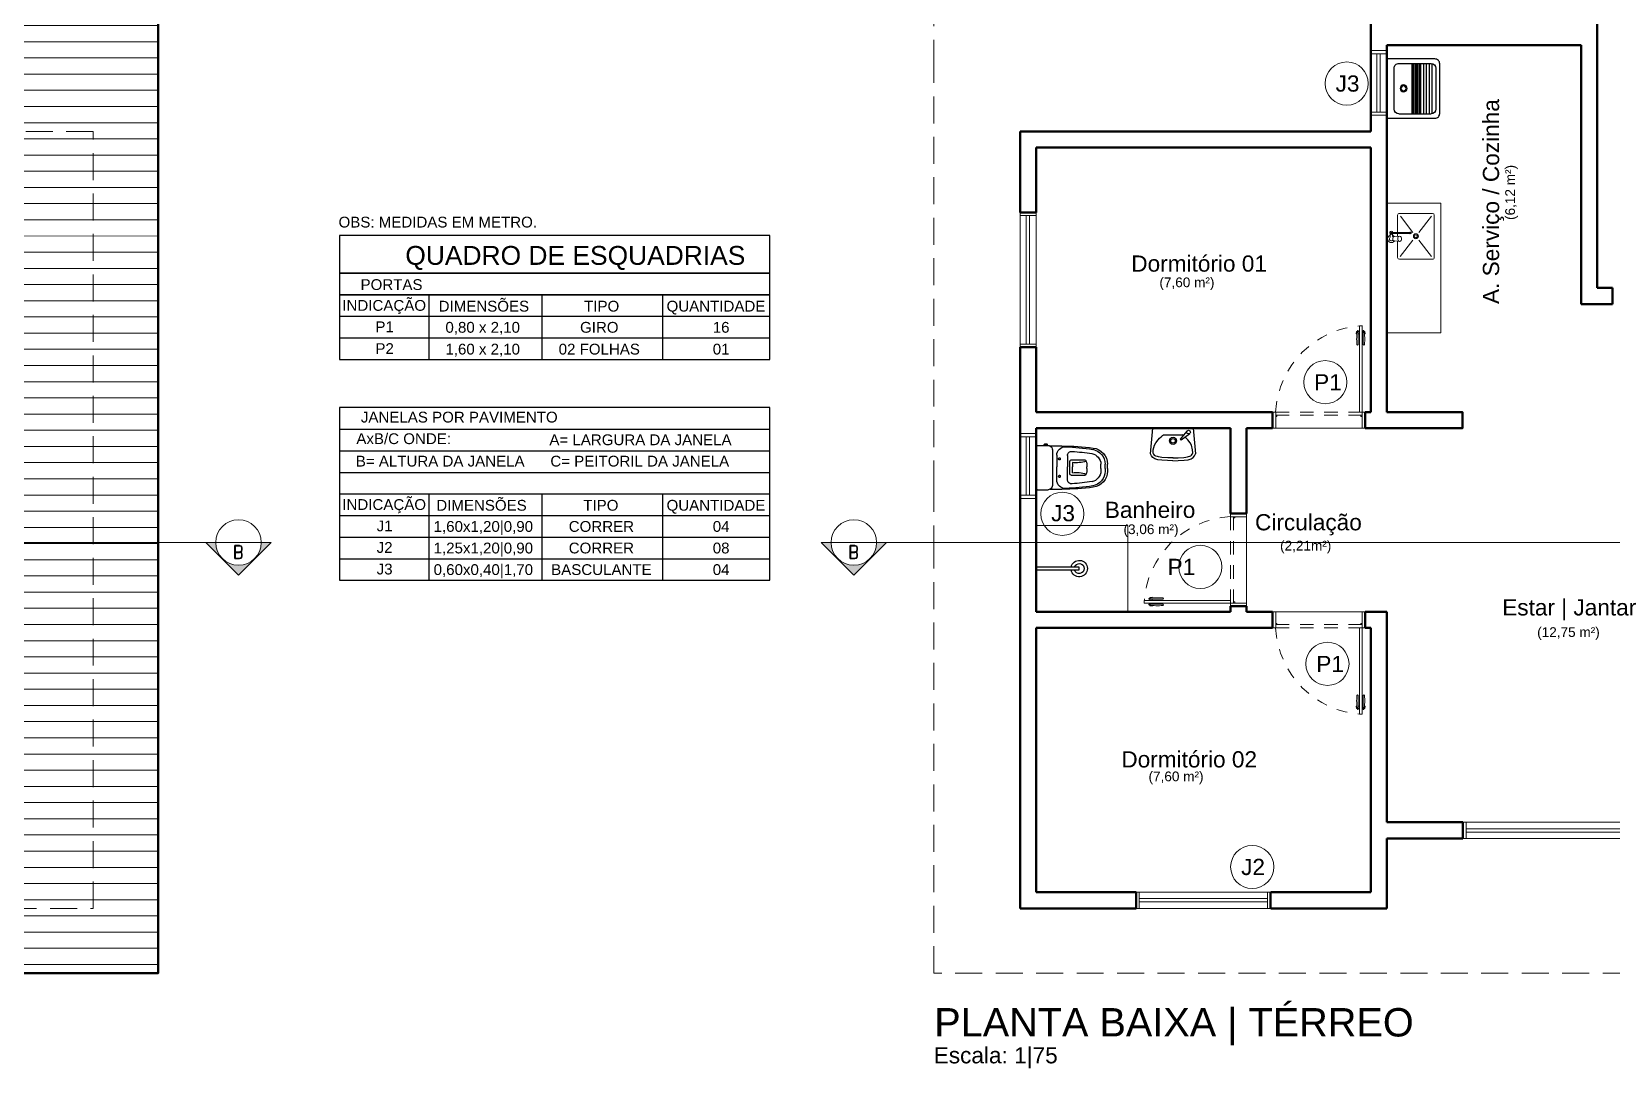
# Model space of a CAD drawing. Header units: inches. Extents: x 179605 to 179710, y 9196007 to 9196046.
# Drawn here: x 179629.37 to 179644.02, y 9196021.14 to 9196030.74 of the extents above; entities that cross this region are included whole.
import ezdxf
from ezdxf.enums import TextEntityAlignment as Align

# ---------------------------------------------------------------- set-up
doc = ezdxf.new("R2010")
doc.units = ezdxf.units.IN
doc.header["$MEASUREMENT"] = 0
for name, pattern in [('DASHED2', [0.375, 0.25, -0.125]), ('HIDDEN', [0.375, 0.25, -0.125]), ('HIDDEN2', [0.1875, 0.125, -0.0625])]:
    doc.linetypes.add(name, pattern=pattern)
for name, color, linetype, lineweight in [('ESQUADRIA', 7, 'Continuous', 5), ('HACHURA', 7, 'Continuous', 0), ('PAREDE', 7, 'Continuous', 50), ('PISO', 7, 'Continuous', 5), ('PROJEÇÃO', 7, 'DASHED2', 0), ('SÍMBOLO', 7, 'Continuous', 5)]:
    doc.layers.add(name, color=color, linetype=linetype, lineweight=lineweight)
doc.layers.add('LAYOUT_A. MOLHADAS', color=7, linetype='Continuous')
doc.layers.add('TEXTO', color=250, linetype='Continuous')
doc.styles.add('ARCAD2', font='romand.shx')
doc.styles.add('R_140_1-50', font='swissl.ttf', dxfattribs={"height": 0.175})
doc.styles.add('R_140_1-75', font='swissl.ttf', dxfattribs={"height": 0.263})
doc.styles.add('R_60_1-100', font='swissl.ttf', dxfattribs={"height": 0.15})
doc.styles.add('R_80_1-50', font='swissl.ttf', dxfattribs={"height": 0.1})
doc.styles.add('R_80_1-75', font='swissl.ttf', dxfattribs={"height": 0.15})

# ---------------------------------------------------------------- blocks, each defined once
blk = doc.blocks.new('A$C4C83112E')
at = {"layer": 'ESQUADRIA'}
for points in [[(0.03, 0), (0, 0), (0, 0.15), (0.03, 0.15)], [(0.03, 0), (1.57, 0), (1.57, 0.15), (0.03, 0.15)], [(1.6, 0), (1.57, 0), (1.57, 0.15), (1.6, 0.15)], [(1.57, 0.058), (0.03, 0.058), (0.03, 0.088), (1.57, 0.088)]]:
    blk.add_lwpolyline(points, close=True, dxfattribs=at)
blk = doc.blocks.new('A$C12630BB8')
for p, q in [((0.464, 0.455), (0.086, 0.455)), ((0.041, 0.112), (0.041, 0.41)), ((0.509, 0.112), (0.509, 0.41)), ((0.086, 0.067), (0.464, 0.067))]:
    blk.add_line(p, q)
blk.add_lwpolyline([(0, 0), (0, 0.446, -0.414214), (0.045, 0.49), (0.505, 0.49, -0.414214), (0.55, 0.446), (0.55, 0)], format="xyb", close=True)
for points in [[(0.041, 0.394), (0.509, 0.394)], [(0.041, 0.367), (0.509, 0.367)], [(0.041, 0.341), (0.509, 0.341)], [(0.041, 0.315), (0.509, 0.315)], [(0.041, 0.301), (0.509, 0.301)], [(0.042, 0.42), (0.508, 0.42)], [(0.041, 0.288), (0.509, 0.288)], [(0.041, 0.275), (0.509, 0.275)], [(0.041, 0.262), (0.509, 0.262)], [(0.041, 0.248), (0.509, 0.248)], [(0.041, 0.235), (0.509, 0.235)]]:
    blk.add_lwpolyline(points)
for radius in [0.0325, 0.0226]:
    blk.add_circle((0.277, 0.155), radius)
for centre, start, end in [((0.086, 0.41), 90, 180), ((0.464, 0.41), 0, 90), ((0.086, 0.112), 180, 270), ((0.464, 0.112), 270, 0)]:
    blk.add_arc(centre, 0.0446, start, end)
blk = doc.blocks.new('A$C4DAD441B')
at = {"layer": 'LAYOUT_A. MOLHADAS', "lineweight": 0}
for p, q in [((0, 0.408), (0, 0.017)), ((0.323, 0.425), (0.017, 0.425)), ((0.142, 0.249), (0.025, 0.4)), ((0.314, 0.4), (0.198, 0.249)), ((0.34, 0.249), (0.34, 0.408)), ((0.142, 0.176), (0.026, 0.026)), ((0.315, 0.026), (0.198, 0.176)), ((0.22, 0.249), (0.226, 0.249)), ((0.22, 0.239), (0.226, 0.239)), ((0.226, 0.249), (0.384, 0.249)), ((0.384, 0.239), (0.226, 0.239)), ((0.32, 0.214), (0.369, 0.21)), ((0.369, 0.169), (0.32, 0.164)), ((0.34, 0.213), (0.34, 0.239)), ((0.34, 0.017), (0.34, 0.166)), ((0.375, 0.209), (0.369, 0.21)), ((0.375, 0.169), (0.369, 0.169)), ((0.375, 0.209), (0.379, 0.208)), ((0.379, 0.171), (0.375, 0.169)), ((0.379, 0.208), (0.382, 0.203)), ((0.382, 0.175), (0.379, 0.171)), ((0.389, 0.173), (0.38, 0.173)), ((0.382, 0.203), (0.384, 0.197)), ((0.384, 0.181), (0.382, 0.175)), ((0.397, 0.249), (0.384, 0.249)), ((0.397, 0.239), (0.384, 0.239)), ((0.384, 0.197), (0.385, 0.189)), ((0.385, 0.189), (0.384, 0.181)), ((0.388, 0.223), (0.388, 0.233)), ((0.388, 0.216), (0.388, 0.223)), ((0.408, 0.235), (0.408, 0.223)), ((0.408, 0.223), (0.408, 0.205)), ((0.017, 0), (0.323, 0))]:
    blk.add_line(p, q, dxfattribs=at)
for radius in [0.0226, 0.0138]:
    blk.add_circle((0.17, 0.213), radius, dxfattribs=at)
for centre, radius, start, end in [((0.017, 0.408), 0.017, 90.0067, 180.0067), ((0.323, 0.408), 0.017, 0.0067, 90.0067), ((0.22, 0.244), 0.00738, 42.6626, 317.3508), ((0.22, 0.244), 0.005, 90.0003, 270.0132), ((0.342, 0.189), 0.039, 155.088, 204.9254), ((0.32, 0.199), 0.015, 89.8495, 153.0039), ((0.32, 0.18), 0.0153, 205.4951, 268.5266), ((0.32, 0.198), 0.0164, 29.8647, 88.6279), ((0.319, 0.181), 0.0173, 283.1322, 329.3413), ((0.303, 0.19), 0.035, 331.0895, 27.8828), ((0.397, 0.189), 0.0349, 105.5441, 144.0055), ((0.397, 0.189), 0.0349, 216.1772, 72.2635), ((0.378, 0.216), 0.01, 282.8352, 0.0067), ((0.397, 0.244), 0.0145, 317.2061, 159.8457), ((0.397, 0.244), 0.0145, 200.1677, 229.8474), ((0.397, 0.244), 0.0145, 229.8474, 317.2061), ((0.397, 0.189), 0.0189, 242.7435, 55.7443), ((0.397, 0.244), 0.005, 270.0105, 90.003), ((0.017, 0.017), 0.017, 180.0067, 270.0067), ((0.323, 0.017), 0.017, 270.0067, 0.0067)]:
    blk.add_arc(centre, radius, start, end, dxfattribs=at)
blk = doc.blocks.new('A$C4ABB454C')
at = {"layer": 'LAYOUT_A. MOLHADAS', "lineweight": 0}
blk.add_lwpolyline([(0.55, 1.2), (0.05, 1.2), (0.05, 0), (0.55, 0)], close=True, dxfattribs=at)
at = {"layer": 'PISO', "color": 1}
blk.add_blockref('A$C4DAD441B', (0.111, 0.682), dxfattribs=at)
blk = doc.blocks.new('A$C39A72CA2')
at = {"layer": 'ESQUADRIA'}
for points in [[(0, 0), (0.03, 0), (0.03, 0.15), (0, 0.15)], [(1.22, 0), (0.03, 0), (0.03, 0.15), (1.22, 0.15)], [(1.22, 0), (1.25, 0), (1.25, 0.15), (1.22, 0.15)], [(0.03, 0.058), (1.22, 0.058), (1.22, 0.088), (0.03, 0.088)]]:
    blk.add_lwpolyline(points, close=True, dxfattribs=at)
blk = doc.blocks.new('PORTA80_PB')
at = {"layer": 'ESQUADRIA'}
for p, q in [((0.004, 0.896), (0, 0.876)), ((0.011, 0.896), (0.004, 0.896)), ((0.02, 0.906), (0.013, 0.906)), ((0.02, 0.906), (0.02, 0.776)), ((0.03, 0.896), (0.02, 0.896)), ((0.055, 0.896), (0.065, 0.896)), ((0.065, 0.906), (0.065, 0.776)), ((0.065, 0.906), (0.073, 0.906)), ((0.074, 0.896), (0.081, 0.896)), ((0.081, 0.896), (0.085, 0.876)), ((0.008, 0.876), (0, 0.876)), ((0.03, 0.876), (0.02, 0.876)), ((0.055, 0.876), (0.065, 0.876)), ((0.077, 0.876), (0.085, 0.876)), ((0.83, 0), (0.03, 0))]:
    blk.add_line(p, q, dxfattribs=at)
for points in [[(0.03, 0.15), (0.055, 0.15), (0.055, 0.95), (0.03, 0.95)], [(0, 0), (0.03, 0), (0.03, 0.15), (0, 0.15)], [(0.83, 0), (0.86, 0), (0.86, 0.15), (0.83, 0.15)], [(0.04, 0.11), (0.03, 0.11), (0.03, 0.12), (0.04, 0.12)], [(0.82, 0.12), (0.83, 0.12), (0.83, 0.11), (0.82, 0.11)]]:
    blk.add_lwpolyline(points, close=True, dxfattribs=at)
at = {"layer": 'ESQUADRIA', "linetype": 'HIDDEN2'}
blk.add_lwpolyline([(0.03, 0.12), (0.83, 0.12), (0.83, 0.15), (0.03, 0.15)], close=True, dxfattribs=at)
at = {"layer": 'ESQUADRIA'}
for centre, radius, start, end in [((0.433, 0.826), 0.428, 169.2602, 186.6551), ((-0.348, 0.826), 0.428, 353.3449, 10.7398), ((0.014, 0.777), 0.00614, 187.1872, 352.0859), ((0.071, 0.777), 0.00614, 187.9141, 352.8128)]:
    blk.add_arc(centre, radius, start, end, dxfattribs=at)
at = {"layer": 'ESQUADRIA', "linetype": 'HIDDEN', "ltscale": 0.4}
blk.add_arc((-0.015, 0.105), 0.847, 3.0716, 86.9284, dxfattribs=at)
blk = doc.blocks.new('A$C44EB09CF')
at = {"layer": 'ESQUADRIA'}
for points in [[(0, 0), (0.03, 0), (0.03, 0.15), (0, 0.15)], [(0.57, 0), (0.03, 0), (0.03, 0.15), (0.57, 0.15)], [(0.57, 0), (0.6, 0), (0.6, 0.15), (0.57, 0.15)], [(0.03, 0.058), (0.57, 0.058), (0.57, 0.088), (0.03, 0.088)]]:
    blk.add_lwpolyline(points, close=True, dxfattribs=at)
blk = doc.blocks.new('JANELA 0.50')
at = {"layer": 'ESQUADRIA'}
for points in [[(0, 0), (0.03, 0), (0.03, 0.15), (0, 0.15)], [(0.57, 0), (0.03, 0), (0.03, 0.15), (0.57, 0.15)], [(0.57, 0), (0.6, 0), (0.6, 0.15), (0.57, 0.15)], [(0.03, 0.058), (0.57, 0.058), (0.57, 0.088), (0.03, 0.088)]]:
    blk.add_lwpolyline(points, close=True, dxfattribs=at)
blk = doc.blocks.new('01lavl91')
at = {"layer": 'LAYOUT_A. MOLHADAS', "linetype": 'Continuous'}
for p, q in [((-0.085, -0.069), (0.086, -0.069)), ((0.125, -0.036), (0.064, -0.107)), ((0.064, -0.107), (0.075, -0.114)), ((0.075, -0.114), (0.15, -0.057))]:
    blk.add_line(p, q, dxfattribs=at)
for points in [[(-0.2, -0.239), (-0.18, -0.009), (0.18, -0.009), (0.2, -0.239)], [(-0.177, -0.228), (-0.176, -0.201), (-0.165, -0.161), (-0.153, -0.141), (-0.132, -0.112), (-0.119, -0.099), (-0.106, -0.086), (-0.093, -0.074), (-0.085, -0.069)], [(0.094, -0.074), (0.086, -0.069)], [(0.178, -0.228), (0.176, -0.201), (0.166, -0.161), (0.153, -0.141), (0.132, -0.112), (0.119, -0.099), (0.109, -0.088)], [(0, -0.299), (-0.048, -0.298), (-0.099, -0.294), (-0.134, -0.29), (-0.161, -0.282), (-0.179, -0.271), (-0.191, -0.256), (-0.2, -0.239)], [(0.002, -0.274), (-0.046, -0.272), (-0.098, -0.269), (-0.114, -0.267), (-0.129, -0.265), (-0.138, -0.263), (-0.151, -0.259), (-0.159, -0.255), (-0.163, -0.252), (-0.165, -0.25), (-0.17, -0.242), (-0.174, -0.237), (-0.177, -0.228)], [(-0.002, -0.274), (0.047, -0.272), (0.098, -0.269), (0.115, -0.267), (0.13, -0.265), (0.139, -0.263), (0.152, -0.259), (0.159, -0.255), (0.164, -0.252), (0.165, -0.25), (0.171, -0.242), (0.174, -0.237), (0.178, -0.228)], [(0, -0.299), (0.048, -0.298), (0.1, -0.294), (0.135, -0.29), (0.162, -0.282), (0.18, -0.271), (0.192, -0.256), (0.2, -0.239)]]:
    blk.add_lwpolyline(points, dxfattribs=at)
for centre, radius in [((0.001, -0.122), 0.0316), ((0.001, -0.122), 0.02), ((0.14, -0.044), 0.0164)]:
    blk.add_circle(centre, radius, dxfattribs=at)
blk = doc.blocks.new('chuve')
at = {"layer": 'LAYOUT_A. MOLHADAS', "ltscale": 0.05}
for p, q in [((0, 0.026), (0.399, 0.026)), ((0.399, 0), (0, 0)), ((0.399, 0.026), (0.399, 0))]:
    blk.add_line(p, q, dxfattribs=at)
for radius, start, end in [(0.076, 189.9358, 170.0642), (0.0459, 196.6015, 163.3985)]:
    blk.add_arc((0.399, 0.013), radius, start, end, dxfattribs=at)
blk = doc.blocks.new('VASOSAN2')
at = {"layer": 'LAYOUT_A. MOLHADAS'}
for p, q in [((-0.213, 0), (0.173, 0)), ((-0.013, 0), (0.013, 0)), ((-0.239, -0.08), (-0.239, -0.099)), ((-0.234, -0.104), (-0.234, -0.075)), ((-0.225, -0.075), (-0.234, -0.075)), ((-0.225, -0.104), (-0.234, -0.104)), ((-0.225, -0.012), (-0.225, -0.075)), ((-0.225, -0.075), (-0.225, -0.104)), ((-0.225, -0.104), (-0.225, -0.11)), ((-0.22, -0.239), (-0.22, -0.129)), ((0.18, -0.129), (0.18, -0.239)), ((0.185, -0.012), (0.185, -0.11)), ((-0.185, -0.15), (0.145, -0.15)), ((-0.134, -0.19), (-0.028, -0.19)), ((-0.131, -0.29), (-0.028, -0.29)), ((-0.013, -0.19), (-0.028, -0.19)), ((-0.013, -0.29), (-0.028, -0.29)), ((0.093, -0.19), (-0.013, -0.19)), ((0.091, -0.29), (-0.013, -0.29)), ((-0.091, -0.323), (-0.091, -0.452)), ((0.043, -0.313), (-0.084, -0.313)), ((-0.067, -0.335), (-0.028, -0.335)), ((-0.013, -0.335), (-0.028, -0.335)), ((0.027, -0.335), (-0.013, -0.335)), ((0.051, -0.323), (0.051, -0.452)), ((-0.013, -0.469), (-0.028, -0.469)), ((-0.028, -0.6), (-0.053, -0.6)), ((-0.028, -0.64), (-0.053, -0.64)), ((-0.028, -0.66), (-0.053, -0.66)), ((-0.013, -0.6), (-0.028, -0.6)), ((-0.013, -0.64), (-0.028, -0.64)), ((-0.013, -0.66), (-0.028, -0.66)), ((-0.013, -0.6), (0.013, -0.6)), ((-0.013, -0.64), (0.013, -0.64)), ((-0.013, -0.66), (0.013, -0.66))]:
    blk.add_line(p, q, dxfattribs=at)
for centre, radius, start, end in [((-0.213, -0.012), 0.012, 90, 180), ((0.173, -0.012), 0.012, 0, 90), ((-0.234, -0.08), 0.005, 90, 180), ((-0.234, -0.099), 0.005, 180, 270), ((-0.185, -0.11), 0.04, 180, 208.955), ((-0.185, -0.11), 0.04, 208.955, 270), ((0.145, -0.11), 0.04, 270, 331.045), ((0.145, -0.11), 0.04, 331.045, 0), ((2.049, -0.239), 2.269, 180, 187.3437), ((-0.134, -0.27), 0.08, 90, 181.8557), ((1.802, -0.207), 2.016, 181.8557, 189.0498), ((-0.131, -0.33), 0.04, 90, 183.6333), ((-0.103, -0.217), 0.00838, 127.3654, 151.5225), ((-0.105, -0.216), 0.00607, 151.5225, 180), ((-0.105, -0.216), 0.00607, 180, 208.4775), ((-0.103, -0.215), 0.00838, 208.4775, 232.6346), ((-0.102, -0.218), 0.0106, 107.5518, 127.3654), ((-0.102, -0.213), 0.0106, 232.6346, 252.4482), ((-0.101, -0.221), 0.0134, 90, 107.5518), ((-0.101, -0.21), 0.0134, 252.4482, 270), ((-0.101, -0.221), 0.0134, 72.4482, 90), ((-0.101, -0.21), 0.0134, 270, 287.5518), ((-0.1, -0.218), 0.0106, 52.6346, 72.4482), ((-0.1, -0.213), 0.0106, 287.5518, 307.3654), ((-0.099, -0.217), 0.00838, 28.4775, 52.6346), ((-0.099, -0.215), 0.00838, 307.3654, 331.5225), ((-0.097, -0.216), 0.00607, 360, 28.4775), ((-0.097, -0.216), 0.00607, 331.5225, 0), ((0.059, -0.217), 0.00838, 127.3654, 151.5225), ((0.057, -0.216), 0.00607, 151.5225, 180), ((0.057, -0.216), 0.00607, 180, 208.4775), ((0.059, -0.215), 0.00838, 208.4775, 232.6346), ((0.06, -0.218), 0.0106, 107.5518, 127.3654), ((0.06, -0.213), 0.0106, 232.6346, 252.4482), ((0.061, -0.221), 0.0134, 90, 107.5518), ((0.061, -0.21), 0.0134, 252.4482, 270), ((0.061, -0.221), 0.0134, 72.4482, 90), ((0.061, -0.21), 0.0134, 270, 287.5518), ((0.062, -0.218), 0.0106, 52.6346, 72.4482), ((0.062, -0.213), 0.0106, 287.5518, 307.3654), ((0.063, -0.217), 0.00838, 28.4775, 52.6346), ((0.063, -0.215), 0.00838, 307.3654, 331.5225), ((0.065, -0.216), 0.00607, 360, 28.4775), ((0.065, -0.216), 0.00607, 331.5225, 0), ((0.091, -0.33), 0.04, 356.3667, 90), ((0.093, -0.27), 0.08, 358.1443, 90), ((-1.842, -0.207), 2.016, 350.9502, 358.1443), ((-2.089, -0.239), 2.269, 352.6563, 0), ((1.802, -0.207), 1.976, 183.6333, 189.0498), ((-0.081, -0.323), 0.01, 105.8312, 180), ((-0.377, -0.37), 0.312, 342.6846, 6.4627), ((0.337, -0.37), 0.312, 173.5373, 197.3154), ((0.041, -0.323), 0.01, 0, 74.1688), ((-1.842, -0.207), 1.976, 350.9502, 356.3667), ((-0.053, -0.51), 0.15, 187.3437, 270), ((-0.047, -0.494), 0.146, 191.9873, 267.6502), ((-0.047, -0.494), 0.106, 191.9873, 267.6502), ((-0.081, -0.452), 0.01, 180, 251.4779), ((-0.036, -0.319), 0.15, 251.4779, 273.3381), ((-0.004, -0.319), 0.15, 266.6619, 288.5221), ((0.007, -0.494), 0.106, 272.3498, 348.0127), ((0.007, -0.494), 0.146, 272.3498, 348.0127), ((0.013, -0.51), 0.15, 270, 352.6563), ((0.041, -0.452), 0.01, 288.5221, 0)]:
    blk.add_arc(centre, radius, start, end, dxfattribs=at)

msp = doc.modelspace()

# ---------------------------------------------------------------- hatches: boundary and pattern name
at = {"layer": 'HACHURA'}
h = msp.add_hatch(dxfattribs=at)
h.set_pattern_fill('_USER', color=256, scale=0.15, pattern_type=0)
h.set_pattern_definition([(0, (0, 0), (0, 0.15), [])])
h.paths.add_polyline_path([(179624.223, 9196030.923), (179624.223, 9196030.565), (179623.913, 9196030.744)], flags=16)
h.paths.add_polyline_path([(179626.339, 9196023.269), (179623.189, 9196023.269), (179623.189, 9196028.219), (179622.589, 9196028.219), (179622.589, 9196022.019), (179626.489, 9196022.019), (179626.489, 9196022.619), (179626.339, 9196022.619)])
h.paths.add_polyline_path([(179630.539, 9196025.919), (179630.539, 9196026.519), (179630.539, 9196030.419), (179630.539, 9196031.069), (179630.539, 9196034.969), (179630.539, 9196035.569), (179630.539, 9196039.469), (179626.489, 9196039.469), (179626.489, 9196038.869), (179629.939, 9196038.869), (179629.939, 9196036.169), (179629.189, 9196036.169), (179629.189, 9196034.369), (179629.939, 9196034.369), (179629.939, 9196031.669), (179626.489, 9196031.669), (179626.489, 9196029.819), (179629.939, 9196029.819), (179629.939, 9196027.119), (179629.189, 9196027.119), (179629.189, 9196025.319), (179629.939, 9196025.319), (179629.939, 9196022.619), (179626.489, 9196022.619), (179626.489, 9196022.019), (179630.539, 9196022.019)])
h.paths.add_polyline_path([(179628.755, 9196030.565), (179628.755, 9196030.923), (179629.066, 9196030.744)], flags=16)
h.paths.add_polyline_path([(179629.189, 9196027.119), (179629.939, 9196027.119), (179629.939, 9196029.819), (179626.489, 9196029.819), (179626.489, 9196022.619), (179629.939, 9196022.619), (179629.939, 9196025.319), (179629.189, 9196025.319)], flags=17)
h.paths.add_polyline_path([(179629.939, 9196038.869), (179626.489, 9196038.869), (179626.489, 9196031.669), (179629.939, 9196031.669), (179629.939, 9196034.369), (179629.189, 9196034.369), (179629.189, 9196036.169), (179629.939, 9196036.169)], flags=17)
h.paths.add_polyline_path([(179624.312, 9196030.961), (179624.312, 9196030.427), (179624.466, 9196030.427), (179624.466, 9196030.961)], flags=16)
h.paths.add_polyline_path([(179624.423, 9196031.525), (179624.423, 9196029.863), (179624.631, 9196029.863), (179624.631, 9196031.525)], flags=16)
h.paths.add_polyline_path([(179628.722, 9196030.507), (179628.722, 9196031.042), (179628.568, 9196031.042), (179628.568, 9196030.507)], flags=16)
h.paths.add_polyline_path([(179628.612, 9196029.944), (179628.612, 9196031.606), (179628.403, 9196031.606), (179628.403, 9196029.944)], flags=16)
h.paths.add_polyline_path([(179622.589, 9196033.669), (179623.189, 9196033.669), (179623.189, 9196038.219), (179626.339, 9196038.219), (179626.339, 9196038.869), (179626.489, 9196038.869), (179626.489, 9196039.469), (179625.739, 9196039.469), (179625.739, 9196038.819), (179622.589, 9196038.819)])
h.paths.add_polyline_path([(179623.739, 9196029.419), (179623.189, 9196029.419), (179623.189, 9196023.269), (179626.339, 9196023.269), (179626.339, 9196022.619), (179626.489, 9196022.619), (179626.489, 9196038.869), (179626.339, 9196038.869), (179626.339, 9196038.219), (179623.189, 9196038.219), (179623.189, 9196033.669), (179623.739, 9196033.669)])
h.paths.add_polyline_path([(179623.189, 9196029.419), (179622.589, 9196029.419), (179622.589, 9196028.219), (179623.189, 9196028.219)])
at = {"layer": 'SÍMBOLO'}
h = msp.add_hatch(color=256, dxfattribs=at)
edge = h.paths.add_edge_path()
edge.add_line((179631.496, 9196026.01), (179631.588, 9196026.01))
edge.add_line((179631.588, 9196026.01), (179631.285, 9196025.707))
edge.add_line((179631.285, 9196025.707), (179630.982, 9196026.01))
edge.add_line((179630.982, 9196026.01), (179631.074, 9196026.01))
edge.add_arc((179631.285, 9196026.01), 0.211, 180, 360)
h = msp.add_hatch(color=256, dxfattribs=at)
edge = h.paths.add_edge_path()
edge.add_line((179637.199, 9196026.01), (179637.291, 9196026.01))
edge.add_line((179637.291, 9196026.01), (179636.988, 9196025.707))
edge.add_line((179636.988, 9196025.707), (179636.685, 9196026.01))
edge.add_line((179636.685, 9196026.01), (179636.777, 9196026.01))
edge.add_arc((179636.988, 9196026.01), 0.211, 180, 360)

# ---------------------------------------------------------------- linework, layer by layer
at = {"layer": 'PAREDE'}
for p, q in [((179643.878, 9196028.369), (179643.878, 9196033.119)), ((179641.778, 9196029.819), (179641.778, 9196031.669)), ((179641.928, 9196027.219), (179641.928, 9196030.619)), ((179643.728, 9196030.619), (179641.928, 9196030.619)), ((179643.728, 9196028.219), (179643.728, 9196030.619)), ((179638.528, 9196029.069), (179638.528, 9196029.819)), ((179638.528, 9196029.819), (179641.778, 9196029.819)), ((179638.678, 9196029.069), (179638.678, 9196029.669)), ((179638.678, 9196029.669), (179641.778, 9196029.669)), ((179641.778, 9196027.219), (179641.778, 9196029.669)), ((179638.528, 9196029.069), (179638.678, 9196029.069)), ((179644.018, 9196028.369), (179643.878, 9196028.369)), ((179644.018, 9196028.219), (179644.018, 9196028.369)), ((179644.018, 9196028.219), (179643.728, 9196028.219)), ((179638.528, 9196027.069), (179638.528, 9196027.819)), ((179638.528, 9196027.819), (179638.678, 9196027.819)), ((179638.678, 9196027.219), (179638.678, 9196027.819)), ((179638.678, 9196027.219), (179640.868, 9196027.219)), ((179640.868, 9196027.069), (179640.868, 9196027.219)), ((179641.728, 9196027.069), (179641.728, 9196027.219)), ((179641.728, 9196027.219), (179641.778, 9196027.219)), ((179638.528, 9196025.369), (179638.528, 9196027.069)), ((179638.678, 9196025.369), (179638.678, 9196027.069)), ((179638.678, 9196027.069), (179640.478, 9196027.069)), ((179640.478, 9196026.279), (179640.478, 9196027.069)), ((179640.628, 9196026.279), (179640.628, 9196027.069)), ((179640.628, 9196027.069), (179640.868, 9196027.069)), ((179640.478, 9196026.279), (179640.628, 9196026.279)), ((179640.478, 9196025.369), (179640.478, 9196025.419)), ((179640.478, 9196025.419), (179640.628, 9196025.419)), ((179640.628, 9196025.369), (179640.628, 9196025.419)), ((179638.528, 9196022.619), (179638.528, 9196025.369)), ((179638.678, 9196025.369), (179640.478, 9196025.369)), ((179640.628, 9196025.369), (179640.868, 9196025.369)), ((179640.868, 9196025.219), (179640.868, 9196025.369)), ((179641.728, 9196025.219), (179641.728, 9196025.369)), ((179641.728, 9196025.369), (179641.928, 9196025.369)), ((179641.928, 9196023.419), (179641.928, 9196025.369)), ((179638.678, 9196022.769), (179638.678, 9196025.219)), ((179638.678, 9196025.219), (179640.868, 9196025.219)), ((179641.728, 9196025.219), (179641.778, 9196025.219)), ((179641.778, 9196022.769), (179641.778, 9196025.219)), ((179642.633, 9196023.419), (179641.928, 9196023.419)), ((179642.633, 9196023.419), (179642.633, 9196023.269)), ((179641.928, 9196022.619), (179641.928, 9196023.269)), ((179642.633, 9196023.269), (179641.928, 9196023.269)), ((179638.678, 9196022.769), (179639.603, 9196022.769)), ((179639.603, 9196022.619), (179639.603, 9196022.769)), ((179640.848, 9196022.619), (179640.848, 9196022.769)), ((179640.853, 9196022.769), (179641.778, 9196022.769)), ((179638.528, 9196022.619), (179639.603, 9196022.619)), ((179640.853, 9196022.619), (179641.928, 9196022.619))]:
    msp.add_line(p, q, dxfattribs=at)
for points in [[(179622.589, 9196029.819), (179622.589, 9196022.019), (179630.539, 9196022.019), (179630.539, 9196025.919), (179630.539, 9196025.919), (179630.539, 9196026.519), (179630.539, 9196026.519), (179630.539, 9196030.419), (179630.539, 9196030.419), (179630.539, 9196031.069), (179630.539, 9196031.069), (179630.539, 9196034.969), (179630.539, 9196034.969), (179630.539, 9196035.569), (179630.539, 9196035.569), (179630.539, 9196039.469), (179625.739, 9196039.469), (179625.739, 9196038.819), (179622.589, 9196038.819), (179622.589, 9196033.269)], [(179641.928, 9196027.219), (179642.628, 9196027.219), (179642.628, 9196027.069), (179641.728, 9196027.069)]]:
    msp.add_lwpolyline(points, dxfattribs=at)
at = {"layer": 'PISO'}
for p, q in [((179639.528, 9196026.169), (179638.678, 9196026.169)), ((179639.528, 9196025.369), (179639.528, 9196026.169))]:
    msp.add_line(p, q, dxfattribs=at)
at = {"layer": 'PROJEÇÃO'}
for points in [[(179645.678, 9196027.319), (179645.678, 9196022.019), (179637.728, 9196022.019), (179637.728, 9196025.919), (179637.728, 9196025.919), (179637.728, 9196026.519), (179637.728, 9196026.519), (179637.728, 9196030.419), (179637.728, 9196030.419), (179637.728, 9196031.069), (179637.728, 9196031.069), (179637.728, 9196034.969), (179637.728, 9196034.969), (179637.728, 9196035.569), (179637.728, 9196035.569), (179637.728, 9196039.469), (179642.528, 9196039.469), (179642.528, 9196038.819), (179645.678, 9196038.819), (179645.678, 9196033.269)], [(179623.389, 9196038.219), (179623.389, 9196023.269), (179626.539, 9196023.269), (179626.539, 9196022.619), (179629.939, 9196022.619), (179629.939, 9196029.819), (179626.689, 9196029.819), (179626.689, 9196031.669), (179629.942, 9196031.669), (179629.939, 9196038.869), (179626.539, 9196038.869), (179626.539, 9196038.219), (179623.389, 9196038.219)]]:
    msp.add_lwpolyline(points, dxfattribs=at)
at = {"layer": 'SÍMBOLO'}
for p, q in [((179612.882, 9196026.01), (179631.285, 9196026.01)), ((179631.285, 9196025.707), (179630.982, 9196026.01)), ((179630.982, 9196026.01), (179631.074, 9196026.01)), ((179631.074, 9196026.01), (179631.496, 9196026.01)), ((179631.588, 9196026.01), (179631.285, 9196025.707)), ((179631.496, 9196026.01), (179631.588, 9196026.01)), ((179636.988, 9196025.707), (179636.685, 9196026.01)), ((179636.685, 9196026.01), (179636.777, 9196026.01)), ((179636.777, 9196026.01), (179637.199, 9196026.01)), ((179637.291, 9196026.01), (179636.988, 9196025.707)), ((179637.199, 9196026.01), (179637.291, 9196026.01)), ((179637.291, 9196026.01), (179655.784, 9196026.01))]:
    msp.add_line(p, q, dxfattribs=at)
for centre, radius in [((179641.556, 9196030.263), 0.2), ((179641.357, 9196027.496), 0.2), ((179638.92, 9196026.276), 0.2), ((179631.285, 9196026.01), 0.211), ((179636.988, 9196026.01), 0.211), ((179640.199, 9196025.784), 0.2), ((179641.377, 9196024.886), 0.2), ((179640.68, 9196023.004), 0.2)]:
    msp.add_circle(centre, radius, dxfattribs=at)
for centre in [(179631.285, 9196026.01), (179636.988, 9196026.01)]:
    msp.add_arc(centre, 0.211, 180, 0, dxfattribs=at)
at = {"layer": 'TEXTO'}
for p, q in [((179633.048, 9196028.306), (179633.048, 9196027.706)), ((179634.097, 9196028.306), (179634.097, 9196027.706)), ((179635.213, 9196028.306), (179635.213, 9196027.706)), ((179632.221, 9196027.06), (179636.21, 9196027.06)), ((179632.221, 9196026.86), (179636.21, 9196026.86)), ((179632.221, 9196026.66), (179636.21, 9196026.66)), ((179632.221, 9196026.46), (179636.21, 9196026.46)), ((179633.048, 9196026.46), (179633.048, 9196025.66)), ((179634.097, 9196026.46), (179634.097, 9196025.66)), ((179635.213, 9196026.46), (179635.213, 9196025.66)), ((179632.221, 9196026.26), (179636.21, 9196026.26)), ((179632.221, 9196026.06), (179636.21, 9196026.06)), ((179632.221, 9196025.86), (179636.21, 9196025.86)), ((179632.221, 9196025.66), (179636.21, 9196025.66))]:
    msp.add_line(p, q, dxfattribs=at)
for points in [[(179632.221, 9196028.506), (179636.21, 9196028.506), (179636.21, 9196028.856), (179632.221, 9196028.856), (179632.221, 9196028.506)], [(179632.221, 9196028.306), (179636.21, 9196028.306), (179636.21, 9196028.506), (179632.221, 9196028.506), (179632.221, 9196028.306)], [(179632.221, 9196028.306), (179632.221, 9196028.106), (179636.21, 9196028.106), (179636.21, 9196028.306), (179632.221, 9196028.306), (179632.221, 9196028.306)], [(179632.221, 9196027.906), (179632.221, 9196027.706), (179636.21, 9196027.706), (179636.21, 9196027.906)], [(179636.21, 9196025.66), (179636.21, 9196027.26), (179632.221, 9196027.26), (179632.221, 9196025.66)]]:
    msp.add_lwpolyline(points, dxfattribs=at)
msp.add_lwpolyline([(179632.221, 9196028.306), (179632.221, 9196027.906), (179636.21, 9196027.906), (179636.21, 9196028.306)], close=True, dxfattribs=at)

# ---------------------------------------------------------------- block references
at = {"layer": 'ESQUADRIA'}
for name, p, rotation in [('A$C44EB09CF', (179641.778, 9196030.569), 270), ('A$C39A72CA2', (179638.528, 9196029.069), 270), ('PORTA80_PB', (179640.628, 9196025.419), 90.00000000000003), ('PORTA80_PB', (179641.728, 9196025.369), 180), ('A$C39A72CA2', (179640.853, 9196022.769), 180)]:
    msp.add_blockref(name, p, dxfattribs=dict(at, rotation=rotation))
at = {"layer": 'ESQUADRIA', "xscale": -1}
msp.add_blockref('PORTA80_PB', (179641.728, 9196027.069), dxfattribs=at)
at = {"layer": 'ESQUADRIA', "xscale": -1, "rotation": 270}
msp.add_blockref('JANELA 0.50', (179638.528, 9196026.419), dxfattribs=at)
at = {"layer": 'ESQUADRIA'}
msp.add_blockref('A$C4C83112E', (179642.633, 9196023.269), dxfattribs=at)
at = {"layer": 'LAYOUT_A. MOLHADAS', "xscale": -1}
for name, p, rotation in [('A$C12630BB8', (179641.928, 9196029.941), 270), ('VASOSAN2', (179638.678, 9196026.684), 90), ('chuve', (179638.678, 9196025.782), 180)]:
    msp.add_blockref(name, p, dxfattribs=dict(at, rotation=rotation))
at = {"layer": 'LAYOUT_A. MOLHADAS', "extrusion": (0, 0, -1), "xscale": -1.039591868969552, "yscale": 1.039591868969552, "zscale": -1.039591868969552}
msp.add_blockref('01lavl91', (-179639.945, 9196027.079), dxfattribs=at)
at = {"layer": 'PISO', "color": 1, "xscale": -1}
msp.add_blockref('A$C4ABB454C', (179642.478, 9196027.953), dxfattribs=at)

# ---------------------------------------------------------------- texts
at = {"layer": 'SÍMBOLO', "style": 'R_80_1-75'}
for s, p in [('J3', (179641.453, 9196030.188)), ('P1', (179641.254, 9196027.42)), ('J3', (179638.816, 9196026.207)), ('P1', (179639.896, 9196025.709)), ('P1', (179641.274, 9196024.81)), ('J2', (179640.577, 9196022.929))]:
    msp.add_text(s, height=0.15, dxfattribs=at).set_placement(p)
at = {"layer": 'SÍMBOLO', "style": 'ARCAD2', "text_generation_flag": 2}
for p in [(179631.283, 9196025.922), (179636.986, 9196025.922)]:
    msp.add_attdef('B', text='', height=0.123, rotation=180, dxfattribs=at).set_placement(p, align=Align.MIDDLE)
at = {"layer": 'TEXTO', "style": 'R_60_1-100'}
for s, height, p in [('A. Serviço / Cozinha', 0.15, (179642.968, 9196028.22)), ('(6,12 m²)', 0.09, (179643.115, 9196028.999))]:
    msp.add_text(s, height=height, rotation=90, dxfattribs=at).set_placement(p)
at = {"layer": 'TEXTO'}
for s, height, style, p in [('OBS: MEDIDAS EM METRO.', 0.1, 'R_80_1-50', (179632.212, 9196028.929)), ('QUADRO DE ESQUADRIAS', 0.175, 'R_140_1-50', (179632.831, 9196028.583)), ('Dormitório 01', 0.15, 'R_60_1-100', (179639.559, 9196028.52)), ('PORTAS', 0.1, 'R_80_1-50', (179632.416, 9196028.35)), ('(7,60 m²)', 0.09, 'R_60_1-100', (179639.82, 9196028.376)), ('JANELAS POR PAVIMENTO', 0.1, 'R_80_1-50', (179632.419, 9196027.122)), ('AxB/C ONDE:', 0.1, 'R_80_1-50', (179632.377, 9196026.922)), ('A= LARGURA DA JANELA', 0.1, 'R_80_1-50', (179634.166, 9196026.912)), ('B= ALTURA DA JANELA', 0.1, 'R_80_1-50', (179632.372, 9196026.714)), ('C= PEITORIL DA JANELA', 0.1, 'R_80_1-50', (179634.175, 9196026.714)), ('Banheiro', 0.15, 'R_60_1-100', (179639.314, 9196026.238)), ('Circulação', 0.15, 'R_60_1-100', (179640.706, 9196026.123)), ('(3,06 m²)', 0.09, 'R_60_1-100', (179639.487, 9196026.088)), ('(2,21m²)', 0.09, 'R_60_1-100', (179640.938, 9196025.936)), ('Estar | Jantar', 0.15, 'R_60_1-100', (179642.997, 9196025.334)), ('(12,75 m²)', 0.09, 'R_60_1-100', (179643.321, 9196025.135)), ('Dormitório 02', 0.15, 'R_60_1-100', (179639.467, 9196023.926)), ('(7,60 m²)', 0.09, 'R_60_1-100', (179639.719, 9196023.798)), ('PLANTA BAIXA | TÉRREO', 0.263, 'R_140_1-75', (179637.733, 9196021.433)), ('Escala: 1|75', 0.15, 'R_80_1-75', (179637.728, 9196021.184))]:
    msp.add_text(s, height=height, dxfattribs=dict(at, style=style)).set_placement(p)
at = {"layer": 'TEXTO', "style": 'R_80_1-50'}
for s, p in [('INDICAÇÃO', (179632.635, 9196028.157)), ('DIMENSÕES', (179633.559, 9196028.15)), ('TIPO', (179634.651, 9196028.15)), ('QUANTIDADE', (179635.71, 9196028.15)), ('P1', (179632.639, 9196027.959)), ('0,80 x 2,10', (179633.548, 9196027.954)), ('GIRO ', (179634.648, 9196027.954)), ('16', (179635.758, 9196027.954)), ('P2', (179632.639, 9196027.757)), ('1,60 x 2,10', (179633.548, 9196027.752)), ('02 FOLHAS ', (179634.648, 9196027.752)), ('01', (179635.758, 9196027.752)), ('INDICAÇÃO', (179632.635, 9196026.312)), ('DIMENSÕES', (179633.537, 9196026.305)), ('TIPO', (179634.643, 9196026.305)), ('QUANTIDADE', (179635.71, 9196026.305)), ('J1', (179632.639, 9196026.114)), ('1,60x1,20|0,90', (179633.554, 9196026.109)), ('CORRER', (179634.648, 9196026.109)), ('04', (179635.758, 9196026.109)), ('J2', (179632.639, 9196025.914)), ('1,25x1,20|0,90', (179633.554, 9196025.909)), ('CORRER', (179634.648, 9196025.909)), ('08', (179635.758, 9196025.909)), ('J3', (179632.639, 9196025.714)), ('0,60x0,40|1,70', (179633.554, 9196025.709)), ('BASCULANTE', (179634.648, 9196025.709)), ('04', (179635.758, 9196025.709))]:
    msp.add_text(s, height=0.1, dxfattribs=at).set_placement(p, align=Align.CENTER)

doc.saveas('drawing.dxf')
